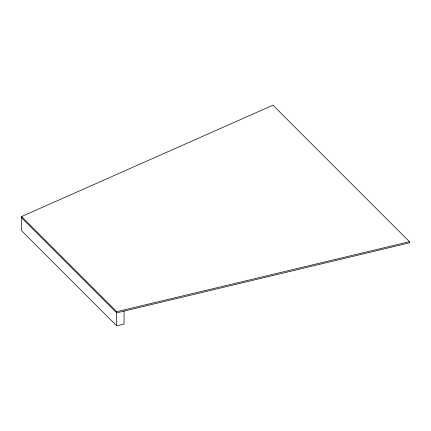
<?xml version="1.0" encoding="UTF-8"?>
<svg xmlns="http://www.w3.org/2000/svg" width="431" height="431" viewBox="0 0 431 431"><rect width="100%" height="100%" fill="white"/><g stroke="black" fill="none" stroke-linecap="round" stroke-linejoin="round"><path stroke-width="0.65" d="M124.063 311.101L124.063 324.037L116.682 325.804L116.682 311.705L21.55 216.572L272.952 105.196L409.45 241.689L409.45 242.852L116.682 312.868L21.55 217.736L22.778 217.192M116.682 311.705L409.45 241.689M116.682 325.804L21.55 230.671L21.55 216.572"/></g></svg>
